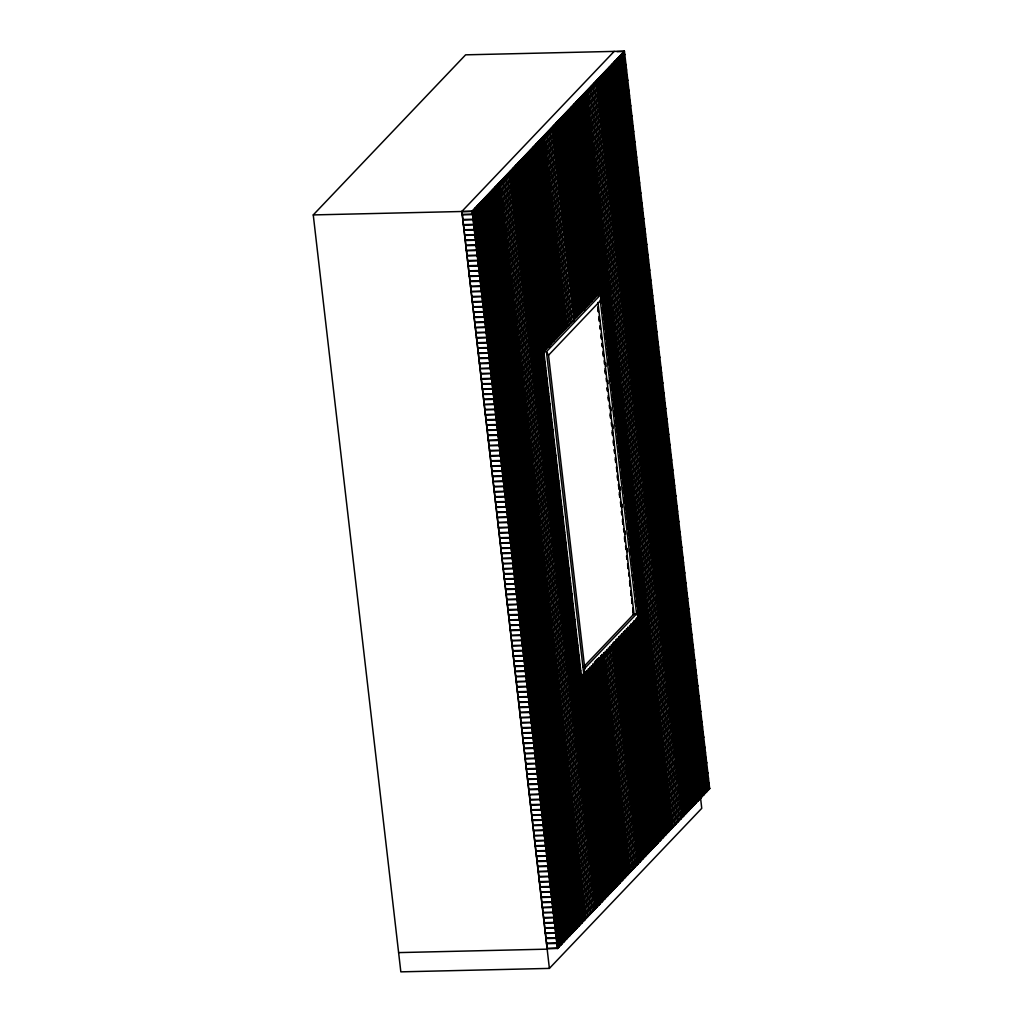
<?xml version="1.0" encoding="UTF-8"?>
<svg xmlns="http://www.w3.org/2000/svg" width="1023" height="1023" viewBox="0 0 1023 1023"><rect width="100%" height="100%" fill="white"/><g stroke="black" fill="none" stroke-linecap="round" stroke-linejoin="round"><path stroke-width="1.5" d="M578.2 675.167L583.826 675.039L638.684 617.406L636.562 613.877L600.335 300.788L601.268 294.049L595.629 294.189M583.826 675.039L584.76 668.3L548.533 355.211L546.423 351.682L540.783 351.81M615.386 60.932L701.752 808.323L549.389 968.397L400.837 971.85L313.255 214.92L465.618 54.833L624.414 51.15L709.668 788.656M461.821 211.467L614.171 51.393M624.414 51.15L472.14 211.147L557.458 948.577L709.745 788.58M624.682 54.181L472.473 214.101L462.23 214.344M624.746 54.692L472.536 214.613L462.294 214.856M625.283 59.321L473.074 219.242L462.831 219.472M625.334 59.833L473.138 219.753L462.882 219.983M625.935 64.96L473.726 224.881L463.483 225.124M626.472 69.577L474.263 229.497L464.02 229.74M626.524 70.101L474.314 230.022L464.071 230.252M627.061 74.717L474.851 234.638L464.608 234.868M627.125 75.229L474.915 235.149L464.672 235.392M627.649 79.845L475.452 239.766L465.196 240.009M627.713 80.357L475.503 240.277L465.26 240.52M628.25 84.986L476.04 244.906L465.797 245.136M628.314 85.497L476.104 245.418L465.849 245.648M628.902 90.625L476.692 250.545L466.45 250.788M629.439 95.241L477.23 255.162L466.987 255.405M629.49 95.753L477.293 255.673L467.038 255.916M630.091 100.893L477.882 260.814L467.639 261.044M630.628 105.51L478.419 265.43L468.176 265.673M630.679 106.021L478.483 265.942L468.227 266.185M631.217 110.637L479.007 270.558L468.764 270.801M631.281 111.162L479.071 271.082L468.828 271.312M631.818 115.778L479.608 275.699L469.352 275.929M631.869 116.29L479.659 276.21L469.416 276.453M632.406 120.906L480.196 280.826L469.953 281.069M632.47 121.417L480.26 281.338L470.017 281.581M633.058 126.558L480.848 286.478L470.606 286.709M633.595 131.174L481.385 291.095L471.143 291.338M633.646 131.686L481.449 291.606L471.194 291.849M634.183 136.302L481.986 296.222L471.731 296.465M634.247 136.813L482.038 296.747L471.795 296.977M634.784 141.443L482.575 301.363L472.332 301.593M634.835 141.954L482.639 301.875L472.383 302.105M635.373 146.57L483.163 306.491L472.92 306.734M635.436 147.082L483.227 307.002L472.984 307.245M636.025 152.222L483.815 312.143L473.572 312.373M636.562 156.839L484.352 316.759L474.109 316.989M636.626 157.35L484.416 317.271L474.173 317.514M637.214 162.478L485.004 322.398L474.762 322.641M637.751 167.107L485.541 327.028L475.299 327.258M637.815 167.619L485.605 327.539L475.363 327.769M638.339 172.235L486.142 332.155L475.887 332.398M638.403 172.746L486.194 332.667L475.951 332.91M638.94 177.363L486.731 337.283L476.488 337.526M638.991 177.874L486.795 337.807L476.539 338.038M639.528 182.503L487.319 342.424L477.076 342.654M639.592 183.015L487.383 342.935L477.14 343.165M640.181 188.142L487.984 348.063L477.728 348.306M640.718 192.759L488.508 352.692L478.265 352.922M640.782 193.283L488.572 353.204L478.329 353.434M641.37 198.411L489.16 358.331L478.917 358.574M641.907 203.027L489.697 362.948L479.455 363.191M641.971 203.539L489.761 363.459L479.518 363.702M642.495 208.168L490.298 368.088L480.043 368.318M642.559 208.679L490.349 368.6L480.107 368.83M643.096 213.296L490.887 373.216L480.644 373.459M643.684 218.423L491.488 378.344L481.232 378.587M643.748 218.935L491.539 378.868L481.296 379.098M644.874 228.692L492.664 388.612L482.421 388.855M644.938 229.203L492.728 389.124L482.485 389.367M645.475 233.819L493.265 393.753L483.022 393.983M645.526 234.344L493.329 394.264L483.073 394.494M646.063 238.96L493.853 398.88L483.61 399.111M646.127 239.472L493.917 399.392L483.674 399.635M598.711 294.113L543.852 351.746L581.269 675.09L582.036 674.298M543.725 352.244L494.454 404.008L484.211 404.251M599.568 293.563L646.664 244.088M543.788 352.756L494.505 404.52L484.263 404.763M599.631 294.074L646.715 244.599M601.268 294.049L546.423 351.682L609.26 894.153M544.326 357.372L495.042 409.149L484.8 409.379M601.255 297.54L647.252 249.228L644.324 249.292M544.377 357.884L495.106 409.66L484.864 409.891M601.319 298.064L647.316 249.74L644.388 249.804M548.533 355.211L600.335 300.788M544.914 362.5L495.644 414.277L485.388 414.52M601.856 302.68L647.84 254.356M544.978 363.012L495.695 414.788L485.452 415.031M601.92 303.192L647.904 254.868M545.515 367.641L496.232 419.404L485.989 419.647M602.445 307.808L648.441 259.484M545.566 368.152L496.296 419.929L486.04 420.159M602.509 308.319L648.505 259.995M546.103 372.768L496.833 424.545L486.577 424.775M603.046 312.948L649.03 264.625M546.167 373.28L496.884 425.056L486.641 425.299M603.097 313.46L649.094 265.136M546.691 377.896L497.421 429.673L487.178 429.916M602.547 319.227L649.631 269.752M546.755 378.42L497.485 430.184L487.229 430.427M603.698 318.588L649.682 270.264M547.292 383.037L498.009 434.813L487.766 435.044M604.235 323.204L650.219 274.88M547.343 383.548L498.073 435.325L487.83 435.555M604.286 323.716L650.283 275.404L647.354 275.468M547.88 388.165L498.61 439.941L488.367 440.184M604.823 328.345L650.82 280.021M547.944 388.676L498.674 440.453L488.419 440.696M604.887 328.856L650.871 280.532M548.481 393.305L499.198 445.069L488.956 445.312M605.424 333.472L651.408 285.148L648.48 285.225M548.533 393.817L499.262 445.58L489.02 445.823M605.475 333.984L651.472 285.66L648.544 285.737M549.07 398.433L499.799 450.21L489.544 450.44M606.012 338.6L652.009 290.289M549.134 398.944L499.851 450.721L489.608 450.951M606.076 339.125L652.06 290.801M549.671 403.561L500.388 455.337L490.145 455.58M606.601 343.741L652.597 295.417M549.722 404.072L500.452 455.849L490.209 456.092M606.665 344.252L652.661 295.928M550.259 408.701L500.989 460.465L490.733 460.708M607.202 348.869L653.186 300.545M550.323 409.213L501.04 460.989L490.797 461.22M607.266 349.38L653.249 301.056M550.847 413.829L501.577 465.606L491.334 465.836M607.79 354.009L653.787 305.685M550.911 414.341L501.641 466.117L491.385 466.36M607.854 354.521L653.838 306.197M551.448 418.957L502.178 470.733L491.922 470.976M608.391 359.137L654.375 310.813L651.446 310.877M551.512 419.481L502.229 471.245L491.986 471.488M608.442 359.648L654.439 311.324L651.51 311.401M552.036 424.097L502.766 475.874L492.523 476.104M608.979 364.265L654.976 315.941M552.1 424.609L502.83 476.386L492.575 476.616M609.043 364.776L655.027 316.465M552.637 429.225L503.354 481.002L493.112 481.245M609.58 369.405L655.564 321.081L652.636 321.145M552.689 429.737L503.418 481.513L493.176 481.756M609.631 369.917L655.628 321.593L652.7 321.657M553.226 434.366L503.955 486.13L493.713 486.373M610.168 374.533L656.165 326.209M553.29 434.877L504.007 486.641L493.764 486.884M610.232 375.045L656.216 326.721M553.827 439.494L504.544 491.27L494.301 491.5M610.769 379.661L656.753 331.35M553.878 440.005L504.608 491.782L494.365 492.012M609.734 381.336L656.817 331.861M554.415 444.621L505.145 496.398L494.889 496.641M611.358 384.801L657.341 336.477M554.479 445.133L505.196 496.909L494.953 497.152M611.422 385.313L657.405 336.989M555.016 449.762L505.733 501.526L495.49 501.769M611.946 389.929L657.942 341.605M555.067 450.273L505.797 502.05L495.554 502.28M612.01 390.441L658.006 342.117M555.604 454.89L506.334 506.666L496.078 506.897M612.547 395.07L658.531 346.746L655.602 346.81M555.668 455.401L506.385 507.178L496.142 507.421M612.598 395.581L658.595 347.257L655.666 347.321M556.192 460.018L506.922 511.794L496.679 512.037M613.135 400.198L659.132 351.874M556.256 460.542L506.986 512.306L496.73 512.549M613.199 400.709L659.183 352.385M556.793 465.158L507.51 516.935L497.268 517.165M613.736 405.325L659.72 357.001L656.792 357.078M556.857 465.67L507.574 517.446L497.331 517.676M613.787 405.837L659.784 357.526M557.382 470.286L508.111 522.062L497.869 522.305M614.324 410.466L660.321 362.142M557.445 470.797L508.175 522.574L497.92 522.817M614.388 410.977L660.372 362.654M557.983 475.426L508.7 527.19L498.457 527.433M614.925 415.594L660.909 367.27M558.034 475.938L508.763 527.702L498.521 527.945M614.976 416.105L660.973 367.781M558.571 480.554L509.301 532.331L499.058 532.561M615.514 420.722L661.51 372.41M558.635 481.066L509.352 532.842L499.109 533.073M615.577 421.246L661.561 372.922M559.172 485.682L509.889 537.459L499.646 537.702M616.102 425.862L662.098 377.538M559.223 486.194L509.953 537.97L499.71 538.213M616.166 426.374L662.162 378.05M559.76 490.823L510.49 542.586L500.234 542.829M616.703 430.99L662.687 382.666L659.771 382.743M559.824 491.334L510.541 543.111L500.298 543.341M616.767 431.501L662.751 383.177M560.361 495.95L511.078 547.727L500.835 547.957M617.291 436.13L663.288 387.807M560.412 496.462L511.142 548.238L500.886 548.481M617.355 436.642L663.352 388.318M560.949 501.078L511.679 552.855L501.423 553.098M617.892 441.258L663.876 392.934M561.013 501.602L511.73 553.366L501.487 553.609M616.856 442.921L663.94 393.446M561.537 506.219L512.267 557.995L502.024 558.226M618.48 446.386L664.477 398.062M561.601 506.73L512.331 558.507L502.076 558.737M618.544 446.898L664.528 398.586M562.139 511.347L512.855 563.123L502.613 563.366M619.081 451.527L665.065 403.203M562.202 511.858L512.919 563.635L502.677 563.878M619.132 452.038L665.129 403.714M562.727 516.487L513.456 568.251L503.214 568.494M619.669 456.654L665.666 408.33L662.738 408.407M562.791 516.999L513.52 568.762L503.265 569.005M619.733 457.166L665.717 408.842M563.328 521.615L514.045 573.391L503.802 573.622M620.27 461.782L666.254 413.471M563.379 522.126L514.109 573.903L503.866 574.133M620.322 462.306L666.318 413.983M563.916 526.743L514.646 578.519L504.39 578.762M620.859 466.923L666.855 418.599L663.927 418.663M563.98 527.254L514.697 579.031L504.454 579.274M620.923 467.434L666.906 419.11M564.517 531.883L515.234 583.647L504.991 583.89M621.447 472.051L667.444 423.727M564.568 532.395L515.298 584.171L505.055 584.402M621.511 472.562L667.508 424.238M565.105 537.011L515.835 588.788L505.579 589.018M620.948 478.342L668.032 428.867M565.169 537.523L515.886 589.299L505.643 589.542M622.112 477.703L668.096 429.379M565.706 542.139L516.423 593.915L506.18 594.158M622.636 482.319L668.633 433.995M565.757 542.663L516.487 594.427L506.232 594.67M622.7 482.83L668.697 434.506M566.294 547.279L517.024 599.056L506.769 599.286M623.237 487.447L669.221 439.123M566.358 547.791L517.075 599.568L506.833 599.798M623.288 487.958L669.285 439.647M566.883 552.407L517.612 604.184L507.37 604.427M623.825 492.587L669.822 444.263L666.894 444.327M566.947 552.919L517.676 604.695L507.421 604.938M623.889 493.099L669.873 444.775M567.484 557.548L518.201 609.312L507.958 609.555M624.426 497.715L670.41 449.391M567.535 558.059L518.265 609.823L508.022 610.066M624.478 498.227L670.474 449.903M568.072 562.676L518.802 614.452L508.559 614.682M625.015 502.843L671.011 454.532L668.083 454.596M568.136 563.187L518.853 614.964L508.61 615.194M625.079 503.367L671.062 455.043M568.673 567.803L519.39 619.58L509.147 619.823M625.616 507.983L671.6 459.659M568.724 568.315L519.454 620.091L509.211 620.334M625.667 508.495L671.663 460.171M569.261 572.944L519.991 624.708L509.735 624.951M626.204 513.111L672.201 464.787M569.325 573.455L520.042 625.232L509.799 625.462M626.268 513.623L672.252 465.312M569.862 578.072L520.579 629.848L510.336 630.078M626.792 518.252L672.789 469.928L669.86 469.992M569.913 578.583L520.643 630.36L510.4 630.603M626.856 518.763L672.853 470.439M570.45 583.2L521.18 634.976L510.925 635.219M627.393 523.38L673.377 475.056M570.514 583.724L521.231 635.488L510.989 635.731M627.457 523.891L673.441 475.567M571.039 588.34L521.768 640.117L511.526 640.347M627.981 528.507L673.978 480.196L671.05 480.26M571.103 588.852L521.832 640.628L511.577 640.858M628.045 529.019L674.029 480.708M571.64 593.468L522.357 645.244L512.114 645.487M628.582 533.648L674.566 485.324M571.704 593.979L522.421 645.756L512.178 645.999M628.634 534.159L674.63 485.835M572.228 598.608L522.958 650.372L512.715 650.615M629.171 538.776L675.167 490.452M572.292 599.12L523.022 650.884L512.766 651.127M629.235 539.287L675.218 490.963M572.829 603.736L523.546 655.513L513.303 655.743M629.772 543.904L675.755 495.592M572.88 604.248L523.61 656.024L513.367 656.255M629.823 544.428L675.819 496.104M573.417 608.864L524.147 660.641L513.904 660.884M630.36 549.044L676.356 500.72M573.481 609.388L524.198 661.152L513.955 661.395M630.424 549.556L676.408 501.232M574.018 614.005L524.735 665.768L514.492 666.011M630.961 554.172L676.945 505.848L674.016 505.925M574.069 614.516L524.799 666.293L514.556 666.523M631.012 554.683L677.009 506.372L674.08 506.436M574.606 619.132L525.336 670.909L515.081 671.139M631.549 559.312L677.533 510.989M574.67 619.644L525.387 671.42L515.144 671.663M631.613 559.824L677.597 511.5M575.207 624.26L525.924 676.037L515.682 676.28M632.137 564.44L678.134 516.116M575.258 624.784L525.988 676.548L515.745 676.791M632.201 564.952L678.198 516.628M575.796 629.401L526.525 681.177L516.27 681.408M632.738 569.568L678.722 521.257M575.859 629.912L526.576 681.689L516.334 681.919M632.789 570.08L678.786 521.768M576.384 634.529L527.114 686.305L516.871 686.548M632.24 575.859L679.323 526.385M576.448 635.04L527.177 686.817L516.922 687.06M633.39 575.22L679.374 526.896M576.985 639.669L527.702 691.433L517.459 691.676M633.928 579.836L679.911 531.512M577.049 640.181L527.766 691.944L517.523 692.187M633.979 580.348L679.975 532.024L677.047 532.101M577.573 644.797L528.303 696.573L518.06 696.804M634.516 584.964L680.512 536.653M577.637 645.308L528.367 697.085L518.111 697.315M634.58 585.488L680.564 537.165M578.174 649.925L528.891 701.701L518.648 701.944M635.117 590.105L681.101 541.781L678.172 541.845M578.225 650.449L528.955 702.213L518.712 702.456M635.168 590.616L681.165 542.292L678.236 542.356M578.762 655.065L529.492 706.829L519.249 707.072M635.705 595.233L681.702 546.909M578.826 655.577L529.543 707.353L519.3 707.584M635.769 595.744L681.753 547.433M579.363 660.193L530.08 711.97L519.837 712.2M636.293 600.373L682.29 552.049M579.414 660.705L530.144 712.481L519.901 712.724M635.257 602.036L682.354 552.561M579.951 665.334L530.681 717.097L520.426 717.34M636.894 605.501L682.878 557.177M580.015 665.845L530.732 717.609L520.49 717.852M636.958 606.012L682.942 557.688M583.276 667.226L634.004 613.928L636.562 613.877L584.76 668.3M580.553 670.461L531.269 722.238L521.027 722.468M637.482 610.629L683.479 562.318M580.604 670.973L531.333 722.75L521.078 722.98M637.546 611.14L683.543 562.829M582.24 674.438L531.87 727.366L521.615 727.609M638.083 615.769L684.067 567.445L681.139 567.509M582.292 674.95L531.922 727.877L521.679 728.12M594.337 662.303L597.624 658.85M638.135 616.281L684.131 567.957L681.203 568.021M684.668 572.573L532.459 732.494L522.216 732.737M684.719 573.085L532.523 733.018L522.267 733.248M685.858 582.841L533.648 742.762L523.405 743.005M685.909 583.353L533.712 743.273L523.456 743.516M686.446 587.969L534.236 747.903L523.993 748.133M686.51 588.494L534.3 748.414L524.057 748.644M687.047 593.11L534.837 753.03L524.582 753.26M687.635 598.238L535.425 758.158L525.183 758.401M687.699 598.749L535.489 758.67L525.247 758.913M688.824 608.506L536.615 768.426L526.372 768.669M688.875 609.017L536.679 768.938L526.423 769.181M689.412 613.634L537.216 773.554L526.96 773.797M689.476 614.145L537.267 774.079L527.024 774.309M690.014 618.774L537.804 778.695L527.561 778.925M690.065 619.286L537.868 779.206L527.612 779.436M690.602 623.902L538.392 783.823L528.149 784.066M690.666 624.414L538.456 784.334L528.213 784.577M691.791 634.17L539.581 794.091L529.339 794.321M691.855 634.682L539.645 794.602L529.403 794.845M692.98 644.439L540.771 804.359L530.528 804.59M693.044 644.95L540.835 804.871L530.592 805.101M693.568 649.567L541.372 809.487L531.116 809.73M693.632 650.078L541.423 809.999L531.18 810.242M694.169 654.694L541.96 814.615L531.717 814.858M694.221 655.206L542.024 815.139L531.768 815.369M694.758 659.835L542.548 819.755L532.305 819.986M694.822 660.346L542.612 820.267L532.369 820.51M695.41 665.474L543.213 825.395L532.957 825.638M695.947 670.091L543.737 830.024L533.495 830.254M696.011 670.615L543.801 830.535L533.558 830.766M696.599 675.743L544.389 835.663L534.147 835.906M697.136 680.359L544.927 840.279L534.684 840.522M697.2 680.87L544.99 840.791L534.748 841.034M697.724 685.5L545.528 845.42L535.272 845.65M697.788 686.011L545.579 845.931L535.336 846.162M698.325 690.627L546.116 850.548L535.873 850.791M698.389 691.139L546.18 851.059L535.937 851.302M698.914 695.755L546.717 855.676L536.461 855.919M698.978 696.267L546.768 856.2L536.525 856.43M699.566 701.407L547.369 861.328L537.113 861.571M700.103 706.023L547.893 865.944L537.65 866.187M700.167 706.535L547.957 866.455L537.714 866.698M700.704 711.151L548.494 871.085L538.251 871.315M700.755 711.676L548.558 871.596L538.303 871.826M701.292 716.292L549.082 876.212L538.84 876.455M701.356 716.803L549.146 876.724L538.904 876.967M701.893 721.42L549.683 881.34L539.441 881.583M701.944 721.931L549.735 881.852L539.492 882.095M702.545 727.072L550.336 886.992L540.093 887.222M703.07 731.688L550.873 891.608L540.617 891.851M703.133 732.199L550.924 892.12L540.681 892.363M703.734 737.327L551.525 897.261L541.269 897.491M704.259 741.956L552.062 901.877L541.806 902.107M704.323 742.468L552.113 902.388L541.87 902.631M704.86 747.084L552.65 907.005L542.407 907.248M704.911 747.596L552.714 907.516L542.459 907.759M705.448 752.212L553.238 912.145L542.996 912.375M705.512 752.736L553.302 912.657L543.06 912.887M706.049 757.352L553.839 917.273L543.597 917.516M706.1 757.864L553.903 917.784L543.648 918.027M706.701 762.992L554.492 922.912L544.249 923.155M707.238 767.621L555.029 927.541L544.773 927.771M707.289 768.132L555.08 928.053L544.837 928.283M707.89 773.26L555.681 933.181L545.438 933.424M708.415 777.876L556.218 937.797L545.962 938.04M708.479 778.388L556.269 938.321L546.026 938.551M709.016 783.017L556.806 942.937L546.563 943.168M709.067 783.528L556.87 943.449L546.614 943.692M617.048 51.662L624.375 51.482L472.166 211.403L461.923 211.646L547.215 948.82L557.612 948.423L472.319 211.249L313.255 214.92M622.943 64.513L625.871 64.449L473.662 224.369L463.419 224.612M625.91 90.177L628.838 90.114L476.641 250.034L466.386 250.277M627.099 100.446L630.027 100.382L477.818 260.302L467.575 260.533M630.066 126.11L632.994 126.046L480.797 285.967L470.542 286.197M633.045 151.775L635.974 151.698L483.764 311.619L473.521 311.862M634.234 162.03L637.15 161.966L484.953 321.887L474.698 322.13M637.201 187.695L640.129 187.631L487.92 347.551L477.677 347.794M638.39 197.963L641.319 197.899L489.109 357.82L478.866 358.05M640.232 213.871L643.16 213.807L490.95 373.727L480.708 373.97M641.357 223.628L644.285 223.564L492.076 383.484L481.833 383.715M641.408 224.139L644.337 224.075L492.14 383.996L481.884 384.226M682.328 577.778L685.257 577.714L533.047 737.634L522.804 737.864M682.392 578.289L685.32 578.225L533.111 738.146L522.868 738.376M684.17 593.685L687.098 593.621L534.888 753.542L524.646 753.785M685.295 603.442L688.223 603.378L536.026 763.299L525.771 763.529M685.359 603.954L688.287 603.89L536.078 763.81L525.835 764.04M688.274 629.107L691.203 629.03L538.993 788.963L528.75 789.193M688.326 629.618L691.254 629.554L539.044 789.475L528.801 789.705M689.464 639.362L692.379 639.298L540.182 799.219L529.927 799.462M689.515 639.886L692.443 639.81L540.234 799.73L529.991 799.973M692.43 665.027L695.359 664.963L543.149 824.883L532.906 825.126M693.62 675.295L696.548 675.231L544.338 835.152L534.096 835.382M696.586 700.96L699.515 700.896L547.305 860.816L537.062 861.046M699.553 726.624L702.481 726.56L550.272 886.481L540.029 886.711M700.742 736.892L703.671 736.816L551.461 896.736L541.218 896.979M703.709 762.557L706.637 762.48L554.428 922.401L544.185 922.644M704.898 772.813L707.826 772.749L555.617 932.669L545.374 932.912M706.676 788.209L709.604 788.145L557.407 948.065L547.152 948.308M700.793 794.973L703.875 794.743L618.583 57.569M697.903 798.017L700.832 797.94L615.539 60.766M697.75 798.17L700.678 798.106M694.86 801.214L697.788 801.15L612.483 63.976M694.707 801.38L697.635 801.303L612.342 64.129M691.804 804.41L694.732 804.347L609.439 67.173M691.65 804.577L694.579 804.513L609.286 67.339M688.76 807.62L691.689 807.543L606.396 70.382M687.239 809.219L690.167 809.155L604.874 71.981M684.195 812.415L687.124 812.352L601.818 75.178M681.139 815.625L684.067 815.548L598.775 78.375M678.096 818.822L681.024 818.758M665.756 831.789L668.837 831.558L583.545 94.385M662.866 834.832L665.781 834.768L580.489 97.594M662.712 834.985L665.641 834.921L580.335 97.748M659.809 838.029L662.738 837.965L637.239 617.611M659.656 838.195L662.584 838.118L637.086 617.764M656.613 841.392L659.694 841.162L634.196 620.808M653.723 844.435L656.651 844.371L631.153 624.004M641.523 857.248L644.452 857.172L618.966 636.817M641.383 857.402L644.311 857.338L618.813 636.971M638.48 860.445L641.408 860.381L615.91 640.014M638.326 860.599L641.255 860.535L615.756 640.181M635.436 863.642L638.365 863.578L612.867 643.224M635.283 863.808L638.211 863.732L612.713 643.377M632.393 866.852L635.321 866.775M632.24 867.005L635.168 866.941L609.823 646.421M629.337 870.049L632.265 869.985M616.997 883.015L620.079 882.785L594.772 664.017M614.107 886.059L617.035 885.995L591.716 667.213M613.953 886.212L616.882 886.148L591.384 665.794M611.063 889.256L613.979 889.192L588.494 668.837M610.91 889.422L613.838 889.345L588.34 668.991M608.007 892.465L610.936 892.388L585.437 672.034M606.486 894.064L609.414 893.987L583.916 673.633M603.442 897.261L606.37 897.197L521.078 160.023M600.399 900.47L603.314 900.393L518.022 163.22M597.342 903.667L600.271 903.603L514.978 166.429M594.299 906.864L597.227 906.8L511.935 169.626M582.113 919.677L585.041 919.6L499.748 182.439M581.959 919.83L584.887 919.767L499.595 182.593M579.056 922.874L581.985 922.81L496.692 185.636M578.916 923.04L581.831 922.963L496.539 185.79M576.013 926.084L578.941 926.007L493.649 188.833M575.859 926.237L578.788 926.173L493.495 188.999M572.97 929.28L575.898 929.216L490.605 192.043M569.926 932.477L572.854 932.413L487.549 195.24M560.783 942.081L563.711 942.017L478.419 204.843M560.63 942.247L563.558 942.183L478.265 205.009M557.727 945.29L560.655 945.214L475.363 208.053M557.586 945.444L560.502 945.38L475.209 208.206M398.612 952.605L547.164 949.152M623.16 52.761L708.453 789.935M623.007 52.927L708.3 790.101M621.626 54.372L706.919 791.546M621.473 54.526L706.778 791.7M620.104 55.971L705.397 793.145M619.951 56.124L705.243 793.298M618.429 57.736L703.722 794.897M617.061 59.168L702.353 796.342M616.907 59.334L702.2 796.508M614.017 62.377L699.31 799.551M613.864 62.531L699.157 799.705M610.961 65.574L696.254 802.748M610.808 65.728L696.113 802.902M607.918 68.771L693.21 805.945M607.764 68.937L693.057 806.111M606.243 70.536L691.535 807.71M604.721 72.134L690.014 809.308M603.353 73.579L688.645 810.753M603.199 73.733L688.492 810.907M601.677 75.344L686.97 812.518M600.296 76.776L685.589 813.95M600.143 76.942L685.436 814.116M598.621 78.541L683.914 815.715M597.253 79.986L682.546 817.16M597.1 80.139L682.392 817.313M595.731 81.584L680.87 818.912M594.21 83.183L679.349 820.51M592.688 84.781L677.827 822.121M591.153 86.38L676.305 823.72M589.632 87.991L674.771 825.318M588.11 89.589L673.249 826.916M586.588 91.188L671.881 828.361M586.435 91.341L671.727 828.515M585.066 92.786L670.359 829.96M584.913 92.952L670.206 830.126M583.391 94.551L668.684 831.725M582.023 95.996L667.316 833.157M581.87 96.149L667.162 833.323M578.967 99.193L664.259 836.366M578.813 99.346L664.106 836.52M577.445 100.791L599.823 294.202M577.292 100.957L599.67 294.355M575.923 102.39L598.302 295.8M635.718 619.209L661.216 839.563M575.77 102.556L597.969 294.381M605.833 363.075L606.191 366.247M607.841 380.505L608.212 383.676M610.961 407.448L611.332 410.619M612.982 424.89L613.352 428.062M620.13 486.705L620.501 489.876M622.15 504.147L622.521 507.306M625.27 531.09L625.641 534.262M627.291 548.52L627.649 551.691M635.564 619.363L661.063 839.73M597.956 302.424L634.004 613.928M574.402 103.988L596.588 295.813M597.88 306.913L598.429 311.67M598.979 316.427L599.529 321.184M600.079 325.941L600.45 329.112M601 333.869L601.55 338.626M602.099 343.383L602.457 346.541M603.02 351.298L603.57 356.055M604.12 360.812L604.478 363.983M605.028 368.74L605.578 373.497M606.128 378.254L606.498 381.426M607.227 387.768L607.598 390.939M608.148 395.696L608.698 400.453M609.248 405.198L609.618 408.369M610.168 413.126L610.718 417.883M611.268 422.64L611.639 425.811M612.189 430.568L612.739 435.325M613.288 440.082L613.838 444.839M614.388 449.596L614.759 452.767M615.309 457.524L615.859 462.281M616.409 467.025L616.959 471.782M617.317 474.953L617.866 479.71M618.416 484.467L618.966 489.224M619.337 492.395L619.887 497.152M620.437 501.909L620.987 506.666M621.536 511.423L621.907 514.595M622.457 519.352L623.007 524.108M623.557 528.853L623.928 532.024M624.478 536.781L625.027 541.538M625.577 546.295L625.948 549.466M626.677 555.809L627.048 558.98M627.598 563.737L628.148 568.494M628.697 573.251L629.055 576.422M629.605 581.179L630.155 585.936M630.718 590.68L631.268 595.437M631.626 598.608L632.176 603.365M632.726 608.122L633.275 612.879M574.248 104.154L596.447 295.979M597.905 308.665L598.276 311.836M599.005 318.166L599.376 321.337M599.926 326.094L600.296 329.265M601.025 335.608L601.396 338.779M601.946 343.536L602.317 346.707M603.046 353.05L603.417 356.221M605.066 370.492L605.424 373.664M607.087 387.922L607.445 391.093M608.186 397.436L608.544 400.607M610.194 414.878L610.565 418.049M612.214 432.32L612.585 435.491M613.314 441.821L613.685 444.992M614.235 449.749L614.606 452.92M615.335 459.263L615.705 462.434M617.355 476.705L617.713 479.877M619.375 494.147L619.733 497.319M621.383 511.577L621.754 514.748M622.483 521.091L622.854 524.262M624.503 538.533L624.874 541.704M626.524 555.975L626.894 559.133M627.623 565.476L627.994 568.647M629.644 582.918L630.015 586.089M630.743 592.432L631.114 595.603M631.664 600.36L632.022 603.532M632.764 609.874L633.314 614.631M634.043 620.961L659.541 841.328M572.88 105.599L595.066 297.412M632.674 622.406L658.173 842.773M572.727 105.753L594.913 297.578M632.7 624.158L658.019 842.926M571.358 107.198L593.545 299.023M571.205 107.351L593.391 299.176M630.999 624.171L656.497 844.525M569.824 108.796L592.023 300.621M629.631 625.616L655.116 845.97M569.67 108.962L591.869 300.775M629.657 627.355L654.976 846.123M568.302 110.394L590.501 302.22M628.096 627.214L653.595 847.568M568.149 110.561L590.348 302.386M627.956 627.368L653.441 847.735M566.78 111.993L588.979 303.818M626.575 628.813L652.073 849.167M566.627 112.159L588.826 303.984M626.421 628.966L651.92 849.333M565.259 113.604L587.458 305.417M625.053 630.411L650.551 850.765M565.105 113.758L587.304 305.583M624.9 630.577L650.398 850.931M563.737 115.203L585.923 307.028M623.531 632.009L649.03 852.376M563.583 115.356L585.783 307.181M623.378 632.176L648.876 852.53M562.215 116.801L584.593 310.212M622.01 633.608L647.508 853.975M562.062 116.954L584.248 308.78M621.856 633.774L647.354 854.128M560.681 118.399L582.88 310.225M620.488 635.219L645.986 855.573M560.54 118.566L582.726 310.378M620.334 635.373L645.833 855.74M559.159 119.998L581.358 311.823M559.006 120.164L581.205 311.989M557.637 121.596L579.836 313.422M617.432 638.416L642.93 858.77M557.484 121.763L579.683 313.588M617.291 638.582L642.776 858.936M556.116 123.208L578.315 315.033M555.962 123.361L578.161 315.186M554.594 124.806L576.793 316.631M614.388 641.613L639.886 861.98M554.44 124.959L576.64 316.785M614.235 641.779L639.733 862.133M553.072 126.404L575.258 318.23M552.919 126.571L575.105 318.383M551.55 128.003L573.929 321.414M611.345 644.822L636.69 865.343M550.016 129.601L572.062 321.593M548.494 131.213L570.54 323.191M608.301 648.019L633.633 868.54M546.973 132.811L569.018 324.79M606.767 649.618L632.112 870.138M545.451 134.409L567.496 326.388M605.245 651.216L630.59 871.737M543.929 136.008L566.128 327.833M603.723 652.827L629.222 873.182M543.776 136.174L565.975 327.999M603.57 652.981L629.068 873.348M542.407 137.606L564.594 329.432M602.202 654.426L627.7 874.78M542.254 137.773L564.44 329.598M602.048 654.579L627.547 874.946M540.886 139.218L563.072 331.03M600.68 656.024L626.178 876.379M540.732 139.371L562.919 331.196M600.527 656.191L626.025 876.545M539.351 140.816L561.55 332.641M599.158 657.623L624.657 877.99M539.211 140.969L561.397 332.795M599.005 657.789L624.503 878.143M537.829 142.414L560.029 334.24M597.637 659.221L623.122 879.588M537.676 142.568L559.875 334.393M597.483 659.387L622.969 879.742M536.308 144.013L558.507 335.838M596.102 660.832L621.6 881.187M536.154 144.179L558.353 335.992M595.949 660.986L621.447 881.353M534.786 145.611L556.985 337.437M534.633 145.778L556.832 337.603M594.619 664.17L619.925 882.951M533.264 147.21L555.463 339.035M593.059 664.029L618.557 884.384M533.111 147.376L555.31 339.201M592.905 664.183L618.404 884.55M531.743 148.821L553.929 340.633M531.589 148.974L553.775 340.8M530.221 150.419L552.407 342.245M590.015 667.226L615.514 887.593M530.067 150.573L552.254 342.398M589.862 667.392L615.36 887.747M528.686 152.018L550.886 343.843M528.533 152.184L550.732 343.997M527.165 153.616L549.543 347.027M586.959 670.436L612.457 890.79M527.011 153.782L549.21 345.608M586.818 670.589L612.304 890.956M525.643 155.215L547.842 347.04M525.49 155.381L547.689 347.206M585.284 672.188L610.782 892.555M524.121 156.826L546.32 348.638M523.968 156.979L546.167 348.805M522.6 158.424L544.786 350.25M582.394 675.231L607.892 895.598M522.446 158.578L544.645 350.403M582.24 675.397L607.739 895.752M520.924 160.176L606.217 897.35M519.556 161.621L604.849 898.795M519.403 161.787L604.695 898.961M517.868 163.386L603.174 900.56M516.5 164.831L601.793 901.992M516.346 164.984L601.639 902.158M514.825 166.583L600.117 903.757M513.456 168.028L598.749 905.202M513.303 168.181L598.596 905.355M511.781 169.792L597.074 906.953M510.413 171.225L595.706 908.398M510.26 171.391L595.552 908.565M508.879 172.823L594.031 910.163M507.357 174.434L592.509 911.762M505.835 176.033L590.974 913.36M504.313 177.631L589.453 914.958M502.792 179.23L587.931 916.57M501.27 180.828L586.409 918.168M498.214 184.038L583.519 921.212M498.073 184.191L583.366 921.365M495.17 187.235L580.463 924.408M495.017 187.401L580.31 924.575M492.127 190.431L577.42 927.605M491.973 190.598L577.266 927.771M490.452 192.196L575.744 929.37M489.084 193.641L574.376 930.815M488.93 193.795L574.223 930.968M487.408 195.406L572.701 932.567M486.027 196.838L571.32 934.012M485.874 197.004L571.166 934.178M484.506 198.436L569.798 935.61M484.352 198.603L569.645 935.776M482.984 200.048L568.276 937.221M482.83 200.201L568.123 937.375M481.462 201.646L566.755 938.82M481.309 201.8L566.601 938.973M479.94 203.245L565.233 940.418M479.787 203.398L565.08 940.572M476.884 206.441L562.19 943.615M476.731 206.608L562.036 943.781M473.841 209.651L559.133 946.825M473.687 209.805L558.98 946.978M461.885 211.39L549.389 968.397"/></g></svg>
